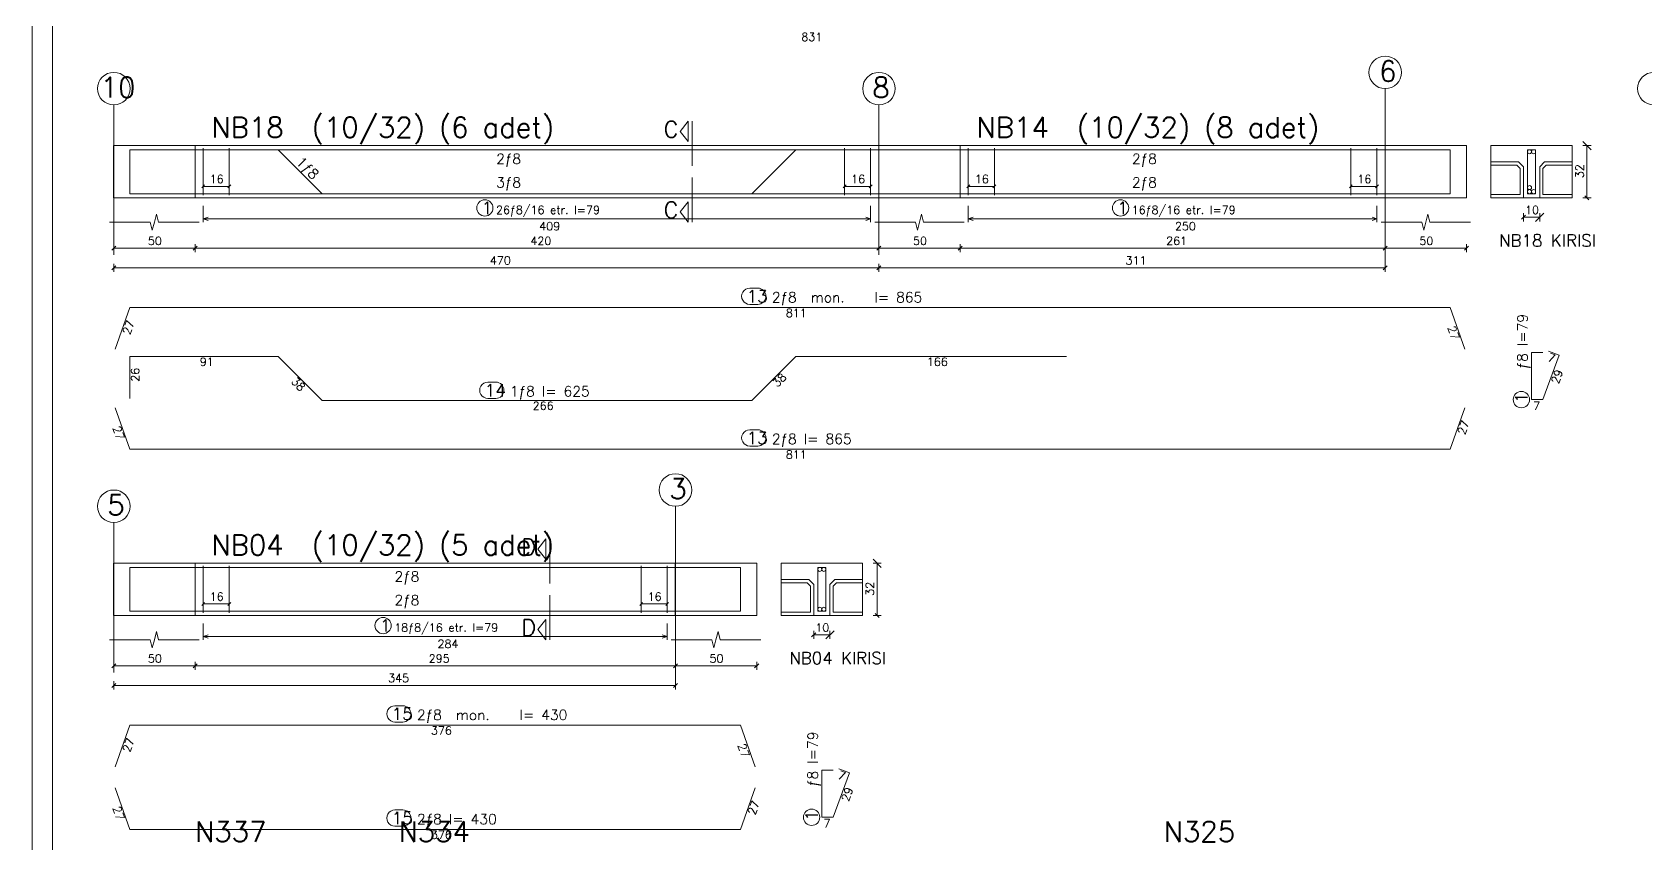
# Model space of a CAD drawing. Header units: inches. Extents: x -1.11 to 0.08, y 2.98 to 3.82.
# Drawn here: x -1.1065 to -0.7101, y 3.4037 to 3.6031 of the extents above; entities that cross this region are included whole.
import ezdxf

# ---------------------------------------------------------------- set-up
doc = ezdxf.new("R2010")
doc.units = ezdxf.units.IN
doc.header["$MEASUREMENT"] = 0
doc.linetypes.add('CENTER', pattern=[0.006500000000000001, 0.002, -0.001, 0.0005, -0.001, 0.002])
doc.linetypes.add('HIDDEN', pattern=[0.006, 0.002, -0.002, 0.002])
for name, color, linetype, lineweight in [('DONATI', 84, 'Continuous', 0), ('OLCU', 1, 'Continuous', 0), ('PENC2', 1, 'Continuous', 0), ('PENC3', 5, 'Continuous', 0), ('PENC4', 84, 'Continuous', 0), ('PEND2', 1, 'CENTER', 0), ('PENH3', 2, 'HIDDEN', 0)]:
    doc.layers.add(name, color=color, linetype=linetype, lineweight=lineweight)
doc.styles.add('RomanSTA', font='RomanSTA')

msp = doc.modelspace()

# ---------------------------------------------------------------- linework, layer by layer
at = {"layer": 'DONATI', "linetype": 'Continuous'}
for p, q in [((-1.082530443973939, 3.563433110782921), (-1.082530443973939, 3.574233110782921)), ((-1.082530443973939, 3.574233110782921), (-0.7581304474250476, 3.574233110782921)), ((-1.082530443973939, 3.574233110782921), (-1.082530443973939, 3.563433110782921)), ((-1.046130442477862, 3.574233110782921), (-1.035330214955012, 3.563433110782921)), ((-0.9297306700126331, 3.563433110782921), (-0.9189304424897831, 3.574233110782921)), ((-0.7581304474250476, 3.574233110782921), (-0.7581304474250476, 3.563433110782921)), ((-0.7581304474250476, 3.563433110782921), (-0.7581304474250476, 3.574233110782921)), ((-1.082530443973939, 3.563433110782921), (-0.7581304474250476, 3.563433110782921)), ((-1.086130443446438, 3.525233110782922), (-1.082530443973939, 3.535433110782922)), ((-1.082530443973939, 3.535433110782922), (-0.7581304474250476, 3.535433110782922)), ((-0.7581304474250476, 3.535433110782922), (-0.7545304460899036, 3.525233110782922)), ((-0.7381304366962116, 3.524433110782922), (-0.7381304366962116, 3.512833110782922)), ((-0.7381304366962116, 3.524433110782922), (-0.7353304489032428, 3.524433110782922)), ((-0.733958707608382, 3.524733110782921), (-0.7313304407970111, 3.523733110782922)), ((-1.082530443973939, 3.513133110782921), (-1.082530443973939, 3.523433110782921)), ((-1.082530443973939, 3.523433110782921), (-1.046130442477862, 3.523433110782921)), ((-1.046130442477862, 3.523433110782921), (-1.035330214955012, 3.512633110782922)), ((-0.9297306700126331, 3.512633110782922), (-0.9189304424897831, 3.523433110782921)), ((-0.9189304424897831, 3.523433110782921), (-0.8524304492847126, 3.523433110782921)), ((-0.7353304489032428, 3.512833110782922), (-0.7313304407970111, 3.523733110782922)), ((-1.035330214955012, 3.512633110782922), (-0.9297306700126331, 3.512633110782922)), ((-0.7353304489032428, 3.512833110782922), (-0.7381304366962116, 3.512833110782922)), ((-1.086130443446438, 3.510833110782921), (-1.082530443973939, 3.500633110782922)), ((-0.7581304474250476, 3.500633110782922), (-0.7545304460899036, 3.510833110782921)), ((-1.082530443973939, 3.500633110782922), (-0.7581304474250476, 3.500633110782922)), ((-1.082530443973939, 3.460833110782922), (-1.082530443973939, 3.471633110782922)), ((-1.082530443973939, 3.471633110782922), (-0.9325304491893451, 3.471633110782922)), ((-1.082530443973939, 3.471633110782922), (-1.082530443973939, 3.460833110782922)), ((-0.9325304491893451, 3.471633110782922), (-0.9325304491893451, 3.460833110782922)), ((-0.9325304491893451, 3.460833110782922), (-0.9325304491893451, 3.471633110782922)), ((-1.082530443973939, 3.460833110782922), (-0.9325304491893451, 3.460833110782922)), ((-1.086130443446438, 3.422633110782922), (-1.082530443973939, 3.432833110782922)), ((-1.082530443973939, 3.432833110782922), (-0.9325304491893451, 3.432833110782922)), ((-0.9325304491893451, 3.432833110782922), (-0.9289304478542011, 3.422633110782922)), ((-0.9125304384605091, 3.421833110782921), (-0.9125304384605091, 3.410233110782921)), ((-0.9125304384605091, 3.421833110782921), (-0.9097304506675403, 3.421833110782921)), ((-0.9083587093726795, 3.422133110782922), (-0.9057304425613086, 3.421133110782922)), ((-1.086130443446438, 3.417433110782921), (-1.082530443973939, 3.407233110782922)), ((-0.9325304491893451, 3.407233110782922), (-0.9289304478542011, 3.417433110782921)), ((-0.9097304506675403, 3.410233110782921), (-0.9057304425613086, 3.421133110782922)), ((-0.9097304506675403, 3.410233110782921), (-0.9125304384605091, 3.410233110782921)), ((-1.082530443973939, 3.407233110782922), (-0.9325304491893451, 3.407233110782922))]:
    msp.add_line(p, q, dxfattribs=at)
at = {"layer": 'OLCU', "linetype": 'Continuous'}
for p, q in [((-1.064883576192061, 3.564833110782922), (-1.064177521921794, 3.565633110782922)), ((-1.064529647536675, 3.564233110782921), (-1.06453083217899, 3.566233110782921)), ((-1.064530444748799, 3.565233110782922), (-1.058130444444815, 3.565233110782922)), ((-1.058483575888078, 3.564833110782922), (-1.05777752161781, 3.565633110782922)), ((-1.058129647232692, 3.564233110782921), (-1.058130831875006, 3.566233110782921)), ((-0.9072835756913822, 3.564833110782922), (-0.9065775288716953, 3.565633110782922)), ((-0.9069296433107059, 3.564233110782921), (-0.9069308354036014, 3.566233110782921)), ((-0.9069304479734104, 3.565233110782922), (-0.9005304439441364, 3.565233110782922)), ((-0.9008835716621082, 3.564833110782922), (-0.9001775248424213, 3.565633110782922)), ((-0.9005296541825931, 3.564233110782921), (-0.9005308313743274, 3.566233110782921)), ((-0.8768835677282016, 3.564833110782922), (-0.8761775209085148, 3.565633110782922)), ((-0.8765296502486866, 3.564233110782921), (-0.8765308274404209, 3.566233110782921)), ((-0.8765304400102298, 3.565233110782922), (-0.870130450882117, 3.565233110782922)), ((-0.8704835786000888, 3.564833110782922), (-0.8697775168792408, 3.565633110782922)), ((-0.8701296462194126, 3.564233110782921), (-0.8701308383123081, 3.566233110782921)), ((-0.7828835709468525, 3.564833110782922), (-0.7821775241271656, 3.565633110782922)), ((-0.7825296385661762, 3.564233110782921), (-0.7825308306590717, 3.566233110782921)), ((-0.7825304432288807, 3.565233110782922), (-0.7761304541007679, 3.565233110782922)), ((-0.7764835818187397, 3.564833110782922), (-0.7757775349990528, 3.565633110782922)), ((-0.7761296494380634, 3.564233110782921), (-0.7761308415309589, 3.566233110782921)), ((-0.9302275045291584, 3.540233110782922), (-0.9282774938718479, 3.540233110782922)), ((-0.9302306784764927, 3.536233110782922), (-0.9282806827203434, 3.536233110782922)), ((-0.9945848076121013, 3.517133110782922), (-0.9926348044053714, 3.517133110782922)), ((-0.9945879964605968, 3.513133110782921), (-0.9926379932538669, 3.513133110782921)), ((-0.9302275045291584, 3.505433110782922), (-0.9282774938718479, 3.505433110782922)), ((-0.9302306784764927, 3.501433110782922), (-0.9282806827203434, 3.501433110782922)), ((-1.064883576192061, 3.462233110782921), (-1.064177521921794, 3.463033110782922)), ((-1.064529647536675, 3.461633110782921), (-1.06453083217899, 3.463633110782922)), ((-1.064530444748799, 3.462633110782921), (-1.058130444444815, 3.462633110782921)), ((-1.058483575888078, 3.462233110782921), (-1.05777752161781, 3.463033110782922)), ((-1.058129647232692, 3.461633110782921), (-1.058130831875006, 3.463633110782922)), ((-0.9572835727111499, 3.462233110782921), (-0.956577525891463, 3.463033110782922)), ((-0.9569296552316349, 3.461633110782921), (-0.9569308324233692, 3.463633110782922)), ((-0.9569304449931781, 3.462633110782921), (-0.9505304409639042, 3.462633110782921)), ((-0.950883568681876, 3.462233110782921), (-0.9501775218621891, 3.463033110782922)), ((-0.9505296512023609, 3.461633110782921), (-0.9505308283940952, 3.463633110782922)), ((-1.017427490510146, 3.437633110782921), (-1.015477487303416, 3.437633110782921)), ((-1.017430679358641, 3.433633110782921), (-1.015480676151912, 3.433633110782921)), ((-1.017427490510146, 3.412033110782922), (-1.015477487303416, 3.412033110782922)), ((-1.017430679358641, 3.408033110782922), (-1.015480676151912, 3.408033110782922))]:
    msp.add_line(p, q, dxfattribs=at)
at = {"layer": 'PENC2', "linetype": 'Continuous'}
for p, q in [((-0.723530457772414, 3.574233110782921), (-0.7255304320232074, 3.576233110782922)), ((-0.7255304320232074, 3.575233110782921), (-0.723530457772414, 3.575233110782921)), ((-0.7245304448978107, 3.562433110782921), (-0.7245304448978107, 3.575233110782921)), ((-0.7481304569617908, 3.571233110782921), (-0.741330431260268, 3.571233110782921)), ((-0.7481304569617908, 3.570433110782921), (-0.7417304380313556, 3.570433110782921)), ((-0.7417304380313556, 3.570433110782921), (-0.7409304542915027, 3.569633110782922)), ((-0.741330431260268, 3.571233110782921), (-0.7401304407493274, 3.570033110782922)), ((-0.7409304542915027, 3.569633110782922), (-0.7409304542915027, 3.563233110782921)), ((-0.7401304407493274, 3.570033110782922), (-0.7401304407493274, 3.562433110782921)), ((-0.7349304421321552, 3.571233110782921), (-0.7361304326430957, 3.570033110782922)), ((-0.7361304326430957, 3.570033110782922), (-0.7361304326430957, 3.562433110782921)), ((-0.7345304353610675, 3.570433110782921), (-0.7353304489032428, 3.569633110782922)), ((-0.7353304489032428, 3.569633110782922), (-0.7353304489032428, 3.563233110782921)), ((-0.7349304421321552, 3.571233110782921), (-0.7281304462329548, 3.571233110782921)), ((-0.7281304462329548, 3.570433110782921), (-0.7345304353610675, 3.570433110782921)), ((-1.064530444748799, 3.560433110782922), (-1.064530444748799, 3.556433110782922)), ((-0.9005304439441364, 3.560433110782922), (-0.9005304439441364, 3.556433110782922)), ((-0.8765304400102298, 3.560433110782922), (-0.8765304400102298, 3.556433110782922)), ((-0.7761304541007679, 3.560433110782922), (-0.7761304541007679, 3.556433110782922)), ((-0.7409304542915027, 3.563233110782921), (-0.7481304569617908, 3.563233110782921)), ((-0.7481304569617908, 3.562433110782921), (-0.7401304407493274, 3.562433110782921)), ((-0.7361304326430957, 3.562433110782921), (-0.7281304462329548, 3.562433110782921)), ((-0.7353304489032428, 3.563233110782921), (-0.7281304462329548, 3.563233110782921)), ((-0.7255304320232074, 3.562433110782921), (-0.723530457772414, 3.562433110782921)), ((-0.7250304384605091, 3.562933110782922), (-0.7240304513351123, 3.561933110782921)), ((-1.087530444793503, 3.556433110782922), (-1.07753044501702, 3.556433110782922)), ((-1.07753044501702, 3.556433110782922), (-1.077030444003741, 3.554433110782921)), ((-1.077030444003741, 3.554433110782921), (-1.076530444853107, 3.556433110782922)), ((-1.076530444853107, 3.556433110782922), (-1.076030443839828, 3.558433110782921)), ((-1.076030443839828, 3.558433110782921), (-1.075530444689194, 3.556433110782922)), ((-1.075530444689194, 3.556433110782922), (-1.065530443050067, 3.556433110782922)), ((-1.064530444748799, 3.557233110782922), (-1.063330443061988, 3.557633110782922)), ((-1.064530444748799, 3.557233110782922), (-0.9005304439441364, 3.557233110782922)), ((-1.064530444748799, 3.557233110782922), (-1.063330443061988, 3.556833110782922)), ((-0.9005304439441364, 3.557233110782922), (-0.9017304493562381, 3.557633110782922)), ((-0.9005304439441364, 3.557233110782922), (-0.9017304493562381, 3.556833110782922)), ((-0.8995304419175785, 3.556433110782922), (-0.8895304514543216, 3.556433110782922)), ((-0.8895304514543216, 3.556433110782922), (-0.8890304429904621, 3.554433110782921)), ((-0.8890304429904621, 3.554433110782921), (-0.8885304494277637, 3.556433110782922)), ((-0.8885304494277637, 3.556433110782922), (-0.8880304409639042, 3.558433110782921)), ((-0.8880304409639042, 3.558433110782921), (-0.8875304474012058, 3.556433110782922)), ((-0.8875304474012058, 3.556433110782922), (-0.8775304420367878, 3.556433110782922)), ((-0.8765304400102298, 3.557233110782922), (-0.8753304494992893, 3.557633110782922)), ((-0.8765304400102298, 3.557233110782922), (-0.7761304541007679, 3.557233110782922)), ((-0.8765304400102298, 3.557233110782922), (-0.8753304494992893, 3.556833110782922)), ((-0.7761304541007679, 3.557233110782922), (-0.7773304446117084, 3.557633110782922)), ((-0.7761304541007679, 3.557233110782922), (-0.7773304446117084, 3.556833110782922)), ((-0.7751304371730487, 3.556433110782922), (-0.7651304467097919, 3.556433110782922)), ((-0.7651304467097919, 3.556433110782922), (-0.7646304531470935, 3.554433110782921)), ((-0.7646304531470935, 3.554433110782921), (-0.7641304297820728, 3.556433110782922)), ((-0.7641304297820728, 3.556433110782922), (-0.7636304362193744, 3.558433110782921)), ((-0.7636304362193744, 3.558433110782921), (-0.7631304426566761, 3.556433110782922)), ((-0.7631304426566761, 3.556433110782922), (-0.7531304521934192, 3.556433110782922)), ((-0.7396304471866291, 3.558133110782921), (-0.7406304343120258, 3.557133110782921)), ((-0.7401304407493274, 3.558633110782921), (-0.7401304407493274, 3.556633110782922)), ((-0.7401304407493274, 3.557633110782922), (-0.7361304326430957, 3.557633110782922)), ((-0.7371304495708149, 3.556633110782922), (-0.735130445517699, 3.558633110782921)), ((-0.7361304326430957, 3.556633110782922), (-0.7361304326430957, 3.558633110782921)), ((-1.085990445174376, 3.550533110782922), (-1.086990445338289, 3.549533110782922)), ((-1.08649044432501, 3.551033110782921), (-1.08649044432501, 3.549033110782922)), ((-1.08649044432501, 3.550033110782921), (-1.066530445076625, 3.550033110782921)), ((-1.066030444063346, 3.550533110782922), (-1.067030442364613, 3.549533110782922)), ((-1.066530445076625, 3.551033110782921), (-1.066530445076625, 3.549033110782922)), ((-1.066530445076625, 3.550033110782921), (-0.8985304398910205, 3.550033110782921)), ((-0.8979904516116779, 3.550533110782922), (-0.8989904387370746, 3.549533110782922)), ((-0.8984904451743763, 3.551033110782921), (-0.8984904451743763, 3.549033110782922)), ((-0.8984904451743763, 3.550033110782921), (-0.8785304440633457, 3.550033110782921)), ((-0.8780304505006473, 3.550533110782922), (-0.879030437626044, 3.549533110782922)), ((-0.8785304440633457, 3.551033110782921), (-0.8785304440633457, 3.549033110782922)), ((-0.8785304440633457, 3.550033110782921), (-0.774130450047652, 3.550033110782921)), ((-0.773590431965987, 3.550533110782922), (-0.7745904488937061, 3.549533110782922)), ((-0.7740904553310077, 3.551033110782921), (-0.7740904553310077, 3.549033110782922)), ((-0.7740904553310077, 3.550033110782921), (-0.754130439318816, 3.550033110782921)), ((-0.7546304328815143, 3.549533110782922), (-0.7536304457561176, 3.550533110782922)), ((-0.754130439318816, 3.551033110782921), (-0.754130439318816, 3.549033110782922)), ((-1.085990445174376, 3.545733110782922), (-1.086990445338289, 3.544733110782921)), ((-1.08649044432501, 3.546233110782921), (-1.08649044432501, 3.544233110782922)), ((-1.08649044432501, 3.545233110782922), (-0.8984904451743763, 3.545233110782922)), ((-0.8979904516116779, 3.545733110782922), (-0.8989904387370746, 3.544733110782921)), ((-0.8984904451743763, 3.546233110782921), (-0.8984904451743763, 3.544233110782922)), ((-0.8984904451743763, 3.545233110782922), (-0.7740904553310077, 3.545233110782922)), ((-0.7745904488937061, 3.544733110782921), (-0.773590431965987, 3.545733110782922)), ((-0.7740904553310077, 3.546233110782921), (-0.7740904553310077, 3.544233110782922)), ((-0.8979304446355503, 3.471633110782922), (-0.8999304486886661, 3.473633110782921)), ((-0.8999304486886661, 3.472633110782922), (-0.8979304446355503, 3.472633110782922)), ((-0.8989304466621082, 3.459833110782922), (-0.8989304466621082, 3.472633110782922)), ((-0.9225304438249271, 3.468633110782922), (-0.9157304479257267, 3.468633110782922)), ((-0.9225304438249271, 3.467833110782922), (-0.9161304397956531, 3.467833110782922)), ((-0.9161304397956531, 3.467833110782922), (-0.915330441154639, 3.467033110782921)), ((-0.9157304479257267, 3.468633110782922), (-0.9145304425136249, 3.467433110782922)), ((-0.915330441154639, 3.467033110782921), (-0.915330441154639, 3.460633110782922)), ((-0.9145304425136249, 3.467433110782922), (-0.9145304425136249, 3.459833110782922)), ((-0.9093304438964527, 3.468633110782922), (-0.9105304493085544, 3.467433110782922)), ((-0.9105304493085544, 3.467433110782922), (-0.9105304493085544, 3.459833110782922)), ((-0.908930437125365, 3.467833110782922), (-0.9097304506675403, 3.467033110782921)), ((-0.9097304506675403, 3.467033110782921), (-0.9097304506675403, 3.460633110782922)), ((-0.9093304438964527, 3.468633110782922), (-0.9025304479972522, 3.468633110782922)), ((-0.9025304479972522, 3.467833110782922), (-0.908930437125365, 3.467833110782922)), ((-1.064530444748799, 3.457833110782921), (-1.064530444748799, 3.453833110782921)), ((-0.9505304409639042, 3.457833110782921), (-0.9505304409639042, 3.453833110782921)), ((-0.915330441154639, 3.460633110782922), (-0.9225304438249271, 3.460633110782922)), ((-0.9225304438249271, 3.459833110782922), (-0.9145304425136249, 3.459833110782922)), ((-0.9105304493085544, 3.459833110782922), (-0.9025304479972522, 3.459833110782922)), ((-0.9097304506675403, 3.460633110782922), (-0.9025304479972522, 3.460633110782922)), ((-0.8999304486886661, 3.459833110782922), (-0.8979304446355503, 3.459833110782922)), ((-0.8994304402248066, 3.460333110782921), (-0.8984304381982486, 3.459333110782921)), ((-1.087530444793503, 3.453833110782921), (-1.07753044501702, 3.453833110782921)), ((-1.07753044501702, 3.453833110782921), (-1.077030444003741, 3.451833110782922)), ((-1.077030444003741, 3.451833110782922), (-1.076530444853107, 3.453833110782921)), ((-1.076530444853107, 3.453833110782921), (-1.076030443839828, 3.455833110782922)), ((-1.076030443839828, 3.455833110782922), (-1.075530444689194, 3.453833110782921)), ((-1.075530444689194, 3.453833110782921), (-1.065530443050067, 3.453833110782921)), ((-1.064530444748799, 3.454633110782921), (-1.063330443061988, 3.455033110782922)), ((-1.064530444748799, 3.454633110782921), (-0.9505304409639042, 3.454633110782921)), ((-1.064530444748799, 3.454633110782921), (-1.063330443061988, 3.454233110782921)), ((-0.9505304409639042, 3.454633110782921), (-0.9517304463760059, 3.455033110782922)), ((-0.9505304409639042, 3.454633110782921), (-0.9517304463760059, 3.454233110782921)), ((-0.9495304389373462, 3.453833110782921), (-0.9395304484740894, 3.453833110782921)), ((-0.9395304484740894, 3.453833110782921), (-0.9390304400102298, 3.451833110782922)), ((-0.9390304400102298, 3.451833110782922), (-0.9385304464475315, 3.453833110782921)), ((-0.9385304464475315, 3.453833110782921), (-0.9380304379836719, 3.455833110782922)), ((-0.9380304379836719, 3.455833110782922), (-0.9375304444209736, 3.453833110782921)), ((-0.9375304444209736, 3.453833110782921), (-0.9275304390565555, 3.453833110782921)), ((-0.9140304489509266, 3.455533110782921), (-0.9150304509774845, 3.454533110782922)), ((-0.9145304425136249, 3.456033110782922), (-0.9145304425136249, 3.454033110782921)), ((-0.9145304425136249, 3.455033110782922), (-0.9105304493085544, 3.455033110782922)), ((-0.9115304513351123, 3.454033110782921), (-0.9095304472819965, 3.456033110782922)), ((-0.9105304493085544, 3.454033110782921), (-0.9105304493085544, 3.456033110782922)), ((-1.085990445174376, 3.447933110782921), (-1.086990445338289, 3.446933110782922)), ((-1.08649044432501, 3.448433110782922), (-1.08649044432501, 3.446433110782921)), ((-1.08649044432501, 3.447433110782922), (-1.066530445076625, 3.447433110782922)), ((-1.066030444063346, 3.447933110782921), (-1.067030442364613, 3.446933110782922)), ((-1.066530445076625, 3.448433110782922), (-1.066530445076625, 3.446433110782921)), ((-1.066530445076625, 3.447433110782922), (-0.9485304518119495, 3.447433110782922)), ((-0.9479904486314457, 3.447933110782921), (-0.9489904506580036, 3.446933110782922)), ((-0.948490442194144, 3.448433110782922), (-0.948490442194144, 3.446433110782921)), ((-0.948490442194144, 3.447433110782922), (-0.9285304410831134, 3.447433110782922)), ((-0.929030449546973, 3.446933110782922), (-0.9280304475204151, 3.447933110782921)), ((-0.9285304410831134, 3.448433110782922), (-0.9285304410831134, 3.446433110782921)), ((-1.085990445174376, 3.443133110782922), (-1.086990445338289, 3.442133110782922)), ((-1.08649044432501, 3.443633110782922), (-1.08649044432501, 3.441633110782921)), ((-1.08649044432501, 3.442633110782921), (-0.948490442194144, 3.442633110782921)), ((-0.9489904506580036, 3.442133110782922), (-0.9479904486314457, 3.443133110782922)), ((-0.948490442194144, 3.443633110782922), (-0.948490442194144, 3.441633110782921))]:
    msp.add_line(p, q, dxfattribs=at)
at = {"layer": 'PENC2'}
for centre in [(-0.9953292547241848, 3.559933110782922), (-0.8391292555705707, 3.559933110782922), (-0.7406304641143482, 3.512833110782922), (-1.020329253234069, 3.457333110782922), (-0.9150304360763233, 3.410233110782921)]:
    msp.add_circle(centre, 0.002000000094994903, dxfattribs=at)
for centre, start, end in [((-0.9302290840522449, 3.538233110782921), 90.00122447294544, 270.0036734188379), ((-0.9282790882960956, 3.538233110782921), 270.0036734188379, 90.00122447294544), ((-0.9945864020363491, 3.515133110782922), 90.00122447294544, 270.0036734188379), ((-0.9926363988296192, 3.515133110782922), 270.0036734188379, 90.00122447294544), ((-0.9302290840522449, 3.503433110782922), 90.00122447294544, 270.0036734188379), ((-0.9282790882960956, 3.503433110782922), 270.0036734188379, 90.00122447294544), ((-1.017429084934394, 3.435633110782922), 90.00122447294544, 270.0036734188379), ((-1.015479081727664, 3.435633110782922), 270.0036734188379, 90.00122447294544), ((-1.017429084934394, 3.410033110782921), 90.00122447294544, 270.0036734188379), ((-1.015479081727664, 3.410033110782921), 270.0036734188379, 90.00122447294544)]:
    msp.add_arc(centre, 0.002000000094994903, start, end, dxfattribs=at)
at = {"layer": 'PENC3', "linetype": 'Continuous'}
for p, q in [((-1.106530444182555, 2.981233110782922), (-1.106530444182555, 3.821533110782922)), ((-1.101530444294314, 2.981233110782922), (-1.101530444294314, 3.821533110782922)), ((-1.08653044462959, 3.575233110782921), (-1.08649044432501, 3.575233110782921)), ((-1.08653044462959, 3.575233110782921), (-1.08653044462959, 3.562433110782921)), ((-1.08649044432501, 3.575233110782921), (-0.8984904451743763, 3.575233110782921)), ((-0.8984904451743763, 3.575233110782921), (-0.7740904553310077, 3.575233110782921)), ((-0.7740904553310077, 3.575233110782921), (-0.754130439318816, 3.575233110782921)), ((-0.754130439318816, 3.575233110782921), (-0.754130439318816, 3.562433110782921)), ((-0.7481304569617908, 3.575233110782921), (-0.7281304462329548, 3.575233110782921)), ((-1.08653044462959, 3.562433110782921), (-1.08649044432501, 3.562433110782921)), ((-1.08649044432501, 3.562433110782921), (-1.066530445076625, 3.562433110782921)), ((-1.066530445076625, 3.562433110782921), (-0.8985304398910205, 3.562433110782921)), ((-0.8985304398910205, 3.562433110782921), (-0.8984904451743763, 3.562433110782921)), ((-0.8984904451743763, 3.562433110782921), (-0.8785304440633457, 3.562433110782921)), ((-0.8785304440633457, 3.562433110782921), (-0.774130450047652, 3.562433110782921)), ((-0.774130450047652, 3.562433110782921), (-0.7740904553310077, 3.562433110782921)), ((-0.7740904553310077, 3.562433110782921), (-0.754130439318816, 3.562433110782921)), ((-0.7401304407493274, 3.562433110782921), (-0.7361304326430957, 3.562433110782921)), ((-1.08653044462959, 3.472633110782922), (-1.08649044432501, 3.472633110782922)), ((-1.08653044462959, 3.472633110782922), (-1.08653044462959, 3.459833110782922)), ((-1.08649044432501, 3.472633110782922), (-0.948490442194144, 3.472633110782922)), ((-0.948490442194144, 3.472633110782922), (-0.9285304410831134, 3.472633110782922)), ((-0.9285304410831134, 3.472633110782922), (-0.9285304410831134, 3.459833110782922)), ((-0.9225304438249271, 3.472633110782922), (-0.9025304479972522, 3.472633110782922)), ((-1.08653044462959, 3.459833110782922), (-1.08649044432501, 3.459833110782922)), ((-1.08649044432501, 3.459833110782922), (-1.066530445076625, 3.459833110782922)), ((-1.066530445076625, 3.459833110782922), (-0.9485304518119495, 3.459833110782922)), ((-0.9485304518119495, 3.459833110782922), (-0.948490442194144, 3.459833110782922)), ((-0.948490442194144, 3.459833110782922), (-0.9285304410831134, 3.459833110782922)), ((-0.9145304425136249, 3.459833110782922), (-0.9105304493085544, 3.459833110782922))]:
    msp.add_line(p, q, dxfattribs=at)
at = {"layer": 'PENC3'}
for centre in [(-0.7740904553310077, 3.593233110782922), (-1.08649044432501, 3.589233110782922), (-0.8984904451743763, 3.589233110782922), (-0.7080904407874744, 3.589233110782922), (-0.948490442194144, 3.490633110782921), (-1.08649044432501, 3.486633110782921)]:
    msp.add_circle(centre, 0.004000000189989805, dxfattribs=at)
at = {"layer": 'PENC4', "linetype": 'Continuous'}
for p, q in [((-0.9453704519645374, 3.581233110782922), (-0.947370441116492, 3.578733110782922)), ((-0.9453704519645374, 3.581233110782922), (-0.9453704519645374, 3.576233110782922)), ((-0.9443704499379795, 3.581233110782922), (-0.9443704499379795, 3.570233110782921)), ((-0.947370441116492, 3.578733110782922), (-0.9453704519645374, 3.576233110782922)), ((-1.064530444748799, 3.574633110782921), (-1.064530444748799, 3.563033110782921)), ((-1.058130444444815, 3.574633110782921), (-1.058130444444815, 3.563033110782921)), ((-0.9069304479734104, 3.574633110782921), (-0.9069304479734104, 3.563033110782921)), ((-0.9005304439441364, 3.574633110782921), (-0.9005304439441364, 3.563033110782921)), ((-0.8765304400102298, 3.574633110782921), (-0.8765304400102298, 3.563033110782921)), ((-0.870130450882117, 3.574633110782921), (-0.870130450882117, 3.563033110782921)), ((-0.7825304432288807, 3.574633110782921), (-0.7825304432288807, 3.563033110782921)), ((-0.7761304541007679, 3.574633110782921), (-0.7761304541007679, 3.563033110782921)), ((-0.7391304536239307, 3.574233110782921), (-0.7371304495708149, 3.574233110782921)), ((-0.7391304536239307, 3.563433110782921), (-0.7391304536239307, 3.574233110782921)), ((-0.7371304495708149, 3.574233110782921), (-0.7371304495708149, 3.563433110782921)), ((-0.9443704499379795, 3.556433110782922), (-0.9443704499379795, 3.567433110782922)), ((-0.947370441116492, 3.558933110782922), (-0.9453704519645374, 3.561433110782922)), ((-0.9453704519645374, 3.556433110782922), (-0.9453704519645374, 3.561433110782922)), ((-0.7371304495708149, 3.563433110782921), (-0.7391304536239307, 3.563433110782921)), ((-0.9453704519645374, 3.556433110782922), (-0.947370441116492, 3.558933110782922)), ((-0.9803304387704532, 3.478633110782921), (-0.9823304428235691, 3.476133110782921)), ((-0.9803304387704532, 3.478633110782921), (-0.9803304387704532, 3.473633110782921)), ((-0.9793304516450565, 3.478633110782921), (-0.9793304516450565, 3.467633110782922)), ((-0.9823304428235691, 3.476133110782921), (-0.9803304387704532, 3.473633110782921)), ((-1.064530444748799, 3.472033110782922), (-1.064530444748799, 3.460433110782922)), ((-1.058130444444815, 3.472033110782922), (-1.058130444444815, 3.460433110782922)), ((-0.9569304449931781, 3.472033110782922), (-0.9569304449931781, 3.460433110782922)), ((-0.9505304409639042, 3.472033110782922), (-0.9505304409639042, 3.460433110782922)), ((-0.913530440487067, 3.471633110782922), (-0.9115304513351123, 3.471633110782922)), ((-0.913530440487067, 3.460833110782922), (-0.913530440487067, 3.471633110782922)), ((-0.9115304513351123, 3.471633110782922), (-0.9115304513351123, 3.460833110782922)), ((-0.9793304516450565, 3.453833110782921), (-0.9793304516450565, 3.464833110782922)), ((-0.9823304428235691, 3.456333110782921), (-0.9803304387704532, 3.458833110782922)), ((-0.9803304387704532, 3.453833110782921), (-0.9803304387704532, 3.458833110782922)), ((-0.9115304513351123, 3.460833110782922), (-0.913530440487067, 3.460833110782922)), ((-0.9803304387704532, 3.453833110782921), (-0.9823304428235691, 3.456333110782921))]:
    msp.add_line(p, q, dxfattribs=at)
at = {"layer": 'PENC4'}
for centre in [(-0.73863043025891, 3.573733110782921), (-0.7376304431335132, 3.573733110782921), (-0.73863043025891, 3.564933110782921), (-0.73863043025891, 3.563933110782922), (-0.7376304431335132, 3.563933110782922), (-0.9130304469243686, 3.471133110782922), (-0.9120304448978107, 3.471133110782922), (-0.9130304469243686, 3.461333110782922), (-0.9120304448978107, 3.461333110782922)]:
    msp.add_circle(centre, 0.0005000000237487257, dxfattribs=at)
at = {"layer": 'PEND2', "linetype": 'CENTER'}
for p, q in [((-0.7740904553310077, 3.589233110782922), (-0.7740904553310077, 3.544433110782922)), ((-1.08649044432501, 3.585233110782922), (-1.08649044432501, 3.548433110782922)), ((-0.8984904451743763, 3.585233110782922), (-0.8984904451743763, 3.548433110782922)), ((-0.948490442194144, 3.486633110782921), (-0.948490442194144, 3.441833110782921)), ((-1.08649044432501, 3.482633110782921), (-1.08649044432501, 3.445833110782921))]:
    msp.add_line(p, q, dxfattribs=at)
at = {"layer": 'PENH3', "linetype": 'HIDDEN'}
for p, q in [((-1.066530445076625, 3.575233110782921), (-1.066530445076625, 3.562433110782921)), ((-0.8985304398910205, 3.575233110782921), (-0.8985304398910205, 3.562433110782921)), ((-0.8785304440633457, 3.575233110782921), (-0.8785304440633457, 3.562433110782921)), ((-0.774130450047652, 3.575233110782921), (-0.774130450047652, 3.562433110782921)), ((-0.7481304569617908, 3.575233110782921), (-0.7481304569617908, 3.562433110782921)), ((-0.7281304462329548, 3.575233110782921), (-0.7281304462329548, 3.562433110782921)), ((-1.066530445076625, 3.472633110782922), (-1.066530445076625, 3.459833110782922)), ((-0.9485304518119495, 3.472633110782922), (-0.9485304518119495, 3.459833110782922)), ((-0.9225304438249271, 3.472633110782922), (-0.9225304438249271, 3.459833110782922)), ((-0.9025304479972522, 3.472633110782922), (-0.9025304479972522, 3.459833110782922))]:
    msp.add_line(p, q, dxfattribs=at)

# ---------------------------------------------------------------- texts
at = {"layer": 'PENC2', "style": 'RomanSTA'}
for s, p in [('831', (-0.9175708158389728, 3.600933110782921)), (' 409', (-0.983330444850127, 3.554433110782921)), (' 250', (-0.8271304531470935, 3.554433110782921)), ('811', (-0.9213708056584995, 3.533133110782921)), ('91', (-1.065370810635487, 3.521133110782921)), ('166', (-0.8867208077088993, 3.521133110782921)), ('266', (-0.9835708080307644, 3.510333110782922)), ('7', (-0.7377304299251239, 3.510333110782922)), ('811', (-0.9213708056584995, 3.498333110782922)), (' 284', (-1.008330443360011, 3.451833110782922)), ('376', (-1.008570813991229, 3.430533110782922)), ('7', (-0.9121304465905826, 3.407733110782921)), ('376', (-1.008570813991229, 3.404933110782922))]:
    msp.add_text(s, height=0.002, dxfattribs=at).set_placement(p)
for s, rotation, p in [('27', 70.5297986741655, (-1.082533997900883, 3.528633110782922)), ('27', 289.4750992176179, (-0.75882046059529, 3.530533110782922)), ('7', 339.8333282901543, (-0.7344050271884601, 3.522433110782921)), ('26', 90.00122447294544, (-1.080257202915947, 3.517233110782922)), ('38', 315.0048654971838, (-1.043073402203719, 3.517133110782922)), ('38', 45.00003620934873, (-0.9234588159696262, 3.515733110782922)), ('29', 69.82973879579806, (-0.7315553887263935, 3.516533110782921)), ('27', 289.4750992176179, (-1.086820465929906, 3.505933110782922)), ('27', 70.5297986741655, (-0.7545339925662677, 3.504033110782922)), ('27', 70.5297986741655, (-1.082533997900883, 3.426033110782921)), ('27', 289.4750992176179, (-0.9332204623595874, 3.427933110782921)), ('7', 339.8333282901543, (-0.9088050140515964, 3.419833110782922)), ('27', 70.5297986741655, (-0.9289339943305652, 3.410633110782921)), ('29', 69.82973879579806, (-0.9059553755895298, 3.413933110782922)), ('27', 289.4750992176179, (-1.086820465929906, 3.412533110782921))]:
    msp.add_text(s, height=0.002, rotation=rotation, dxfattribs=at).set_placement(p)
at = {"layer": 'PENC3', "style": 'RomanSTA'}
for s, height, rotation, p in [(' 1ƒ8', 0.0025, 315.0042856553107, (-1.043130443848769, 3.572233110782921)), ('32', 0.002, 90.00122447294544, (-0.725330458439986, 3.567233110782921)), ('    ƒ8 l=79', 0.0025, 90.00122447294544, (-0.7391304536239307, 3.512833110782922)), ('32', 0.002, 90.00122447294544, (-0.8997304453031223, 3.464633110782922)), ('    ƒ8 l=79', 0.0025, 90.00122447294544, (-0.913530440487067, 3.410233110782921))]:
    msp.add_text(s, height=height, rotation=rotation, dxfattribs=at).set_placement(p)
for s, height, p in [('2ƒ8', 0.0025, (-0.9925304441229503, 3.570733110782922)), ('2ƒ8', 0.0025, (-0.8363304300681751, 3.570733110782922)), ('16', 0.002, (-1.062930756665866, 3.566033110782922)), ('16', 0.002, (-0.9053307487146061, 3.566033110782922)), ('16', 0.002, (-0.8749307556525867, 3.566033110782922)), ('16', 0.002, (-0.7809307439700763, 3.566033110782922)), ('3ƒ8', 0.0025, (-0.9925304441229503, 3.564933110782921)), ('2ƒ8', 0.0025, (-0.8363304300681751, 3.564933110782921)), ('  26ƒ8/16 etr. l=79', 0.002, (-0.9953304468170803, 3.558433110782921)), ('  16ƒ8/16 etr. l=79', 0.002, (-0.8391304476634662, 3.558433110782921)), ('10', 0.002, (-0.7397304339782398, 3.558433110782921)), ('50', 0.002, (-1.078110444776813, 3.550833110782921)), ('420', 0.002, (-0.9841304434911411, 3.550833110782921)), ('50', 0.002, (-0.8901104493514698, 3.550833110782921)), ('261', 0.002, (-0.8279304368869465, 3.550833110782921)), ('50', 0.002, (-0.7657104297057789, 3.550833110782921)), ('NB18 KIRISI', 0.003, (-0.746130452908675, 3.550433110782921)), ('470', 0.002, (-0.9940904466883342, 3.546033110782921)), ('311', 0.002, (-0.837890432633559, 3.546033110782921)), ('  2ƒ8  mon.   l= 865', 0.0025, (-0.9282302869931858, 3.536733110782921)), ('  1ƒ8 l= 625', 0.0025, (-0.9925875975267093, 3.513633110782922)), ('  2ƒ8 l= 865', 0.0025, (-0.9282302869931858, 3.501933110782922)), ('2ƒ8', 0.0025, (-1.017530442632834, 3.468133110782921)), ('16', 0.002, (-1.062930756665866, 3.463433110782922)), ('16', 0.002, (-0.955330760635535, 3.463433110782922)), ('2ƒ8', 0.0025, (-1.017530442632834, 3.462333110782922)), ('  18ƒ8/16 etr. l=79', 0.002, (-1.020330445326964, 3.455833110782922)), ('10', 0.002, (-0.9141304506436985, 3.455833110782922)), ('50', 0.002, (-1.078110444776813, 3.448233110782922)), ('295', 0.002, (-1.009130442001025, 3.448233110782922)), ('50', 0.002, (-0.9401104463712375, 3.448233110782922)), ('NB04 KIRISI', 0.003, (-0.9205304397718113, 3.447833110782922)), ('345', 0.002, (-1.019090445198218, 3.443433110782922)), ('  2ƒ8  mon.   l= 430', 0.0025, (-1.015430280424754, 3.434133110782922)), ('  2ƒ8 l= 430', 0.0025, (-1.015430280424754, 3.408533110782922))]:
    msp.add_text(s, height=height, dxfattribs=at).set_placement(p)
at = {"layer": 'PENC4', "style": 'RomanSTA'}
for s, height, p in [('6', 0.005, (-0.7755904360191028, 3.591033110782921)), ('10', 0.005, (-1.089722586281697, 3.587033110782921)), ('8', 0.005, (-0.9001094861404102, 3.587033110782921)), ('NB18  (10/32) (6 adet)', 0.005, (-1.062530444420974, 3.577233110782922)), ('C', 0.004, (-0.9513704492227237, 3.577233110782922)), ('NB14  (10/32) (8 adet)', 0.005, (-0.8745304508582752, 3.577233110782922)), ('1', 0.003, (-0.9960804446117084, 3.558433110782921)), ('C', 0.004, (-0.9513704492227237, 3.557433110782922)), ('1', 0.003, (-0.839880452908675, 3.558433110782921)), ('13', 0.003, (-0.9309802813903492, 3.536733110782921)), ('14', 0.003, (-0.9953375919238727, 3.513633110782922)), ('13', 0.003, (-0.9309802813903492, 3.501933110782922)), ('3', 0.005, (-0.9499904377834003, 3.488433110782922)), ('5', 0.005, (-1.088097586713831, 3.484433110782922)), ('NB04  (10/32) (5 adet)', 0.005, (-1.062530444420974, 3.474633110782921)), ('D', 0.004, (-0.9863304434792202, 3.474633110782921)), ('1', 0.003, (-1.021080443121592, 3.455833110782922)), ('D', 0.004, (-0.9863304434792202, 3.454833110782921)), ('15', 0.003, (-1.018180274821917, 3.434133110782922)), ('15', 0.003, (-1.018180274821917, 3.408533110782922)), ('N337', 0.005, (-1.066530445076625, 3.404233110782922)), ('N334', 0.005, (-1.016530440606276, 3.404233110782922)), ('N325', 0.005, (-0.8285304470435779, 3.404233110782922))]:
    msp.add_text(s, height=height, dxfattribs=at).set_placement(p)
for p in [(-0.7391316457168262, 3.512033110782922), (-0.9135316325799625, 3.409433110782921)]:
    msp.add_text('1', height=0.003, rotation=90.00122447294544, dxfattribs=at).set_placement(p)

doc.saveas('drawing.dxf')
